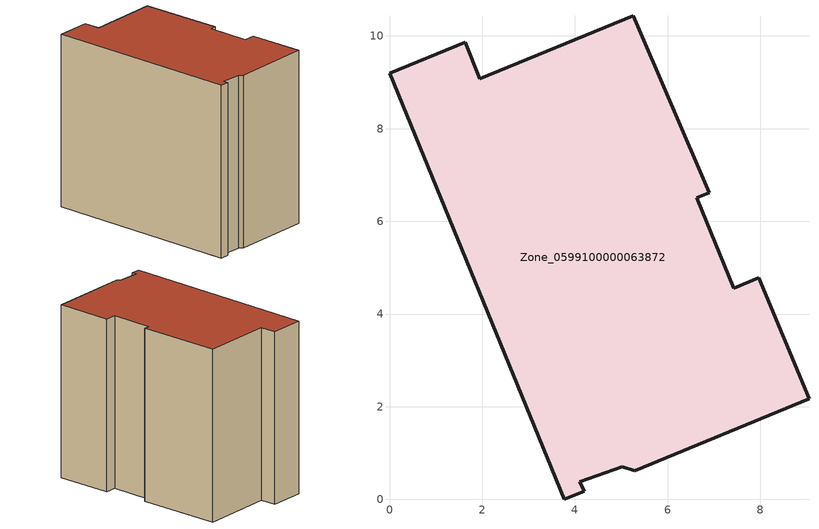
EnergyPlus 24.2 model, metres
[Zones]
Zone_0599100000063872
 floor ground (C_G): 5.03,0.71 4.1,0.39 4.2,0.18 3.77,0 0,9.19 1.63,9.86 1.95,9.08 5.26,10.44 6.9,6.62 6.63,6.51 7.43,4.56 7.97,4.78 9.05,2.17 5.29,0.62 z0
 wall outside (C_F): 9.05,2.17 7.97,4.78 7.43,4.56 6.63,6.51 6.9,6.62 5.26,10.44 1.95,9.08 1.63,9.86 0,9.19 3.77,0 4.2,0.18 4.1,0.39 5.03,0.71 5.29,0.62 9.05,2.17 z0:8.84
 roof outside (C_R): 5.03,0.71 5.29,0.62 9.05,2.17 7.97,4.78 7.43,4.56 6.63,6.51 6.9,6.62 5.26,10.44 1.95,9.08 1.63,9.86 0,9.19 3.77,0 4.2,0.18 4.1,0.39 z8.84
[BUILDING]
Pand.0599100000063872: North Axis=0; Terrain=City; Loads Convergence Tolerance Value=0.04; Temperature Convergence Tolerance Value=0.4; Solar Distribution=FullExterior; Maximum Number of Warmup Days=25; Minimum Number of Warmup Days=1
[Site:Location]
Rotterdam.The.Hague.AP_ZH_NLD Design_Conditions: Latitude=51.96; Longitude=4.45; Time Zone=1; Elevation=-4.5
[SITE:GROUNDTEMPERATURE:BUILDINGSURFACE]
18, 18, 18, 18, 18, 18, 18, 18, 18, 18, 18, 18
[MATERIAL] Thermal Absorptance=0.9; Solar Absorptance=0.7; Visible Absorptance=0.7
Name | Roughness | Thickness | Conductivity | Density | Specific Heat
G.TI.1975-1991 | MediumSmooth | 0.15 | 0.288461 | 540 | 1210
F.TI.1975-1991 | Rough | 0.3 | 0.230769 | 1920 | 840
R.TI.1975-1991 | MediumRough | 0.2 | 0.153846 | 1500 | 1000
[CONSTRUCTION]
C_G: G.TI.1975-1991
C_F: F.TI.1975-1991
C_R: R.TI.1975-1991
[ZONE]
Zone_0599100000063872: Type=1; Multiplier=1; Ceiling Height=Autocalculate; Volume=Autocalculate; Floor Area=autocalculate; Part of Total Floor Area=Yes
[ZONEINFILTRATION:DESIGNFLOWRATE]
Infil_Zone_0599100000063872: Zone or ZoneList or Space or SpaceList=Zone_0599100000063872; Schedule=AlwaysOn; Design Flow Rate Calculation Method=Flow/Area; Flow Rate per Floor Area=0.003; Constant Term Coefficient=1; Temperature Term Coefficient=0; Velocity Term Coefficient=0; Velocity Squared Term Coefficient=0
[HVACTEMPLATE:ZONE:IDEALLOADSAIRSYSTEM]
Zone_0599100000063872: Maximum Heating Supply Air Temperature=50; Minimum Cooling Supply Air Temperature=13; Maximum Heating Supply Air Humidity Ratio=0.0156; Minimum Cooling Supply Air Humidity Ratio=0.0077; Heating Limit=NoLimit; Cooling Limit=NoLimit; Dehumidification Control Type=ConstantSensibleHeatRatio; Cooling Sensible Heat Ratio=0.7; Dehumidification Setpoint=60; Humidification Control Type=None; Humidification Setpoint=30; Outdoor Air Method=None; Outdoor Air Flow Rate per Person=0.00944; Outdoor Air Flow Rate per Zone Floor Area=0; Outdoor Air Flow Rate per Zone=0; Demand Controlled Ventilation Type=None; Outdoor Air Economizer Type=NoEconomizer; Heat Recovery Type=None; Sensible Heat Recovery Effectiveness=0.7; Latent Heat Recovery Effectiveness=0.65
[ZONECONTROL:THERMOSTAT]
ThermostatControl_Zone_0599100000063872: Zone or ZoneList=Zone_0599100000063872; Control Type Schedule=DualSetpointControlType; Control 1=Thermostat_Zone_0599100000063872; Temperature Difference Between Cutout And Setpoint=0
[THERMOSTATSETPOINT:DUALSETPOINT]
Thermostat_Zone_0599100000063872: Heating Setpoint Temperature Schedule=HeatingSetpoint_Zone_0599100000063872; Cooling Setpoint Temperature Schedule=CoolingSetpoint_Zone_0599100000063872
[SCHEDULE:COMPACT]
HeatingSetpoint_Zone_0599100000063872: Through: 12/31, For: AllDays, Until: 24:00, 21
CoolingSetpoint_Zone_0599100000063872: Through: 12/31, For: AllDays, Until: 24:00, 24
DualSetpointControlType: Through: 12/31, For: AllDays, Until: 24:00, 4
AlwaysOn: Through: 12/31, For: AllDays, Until: 24:00, 1
